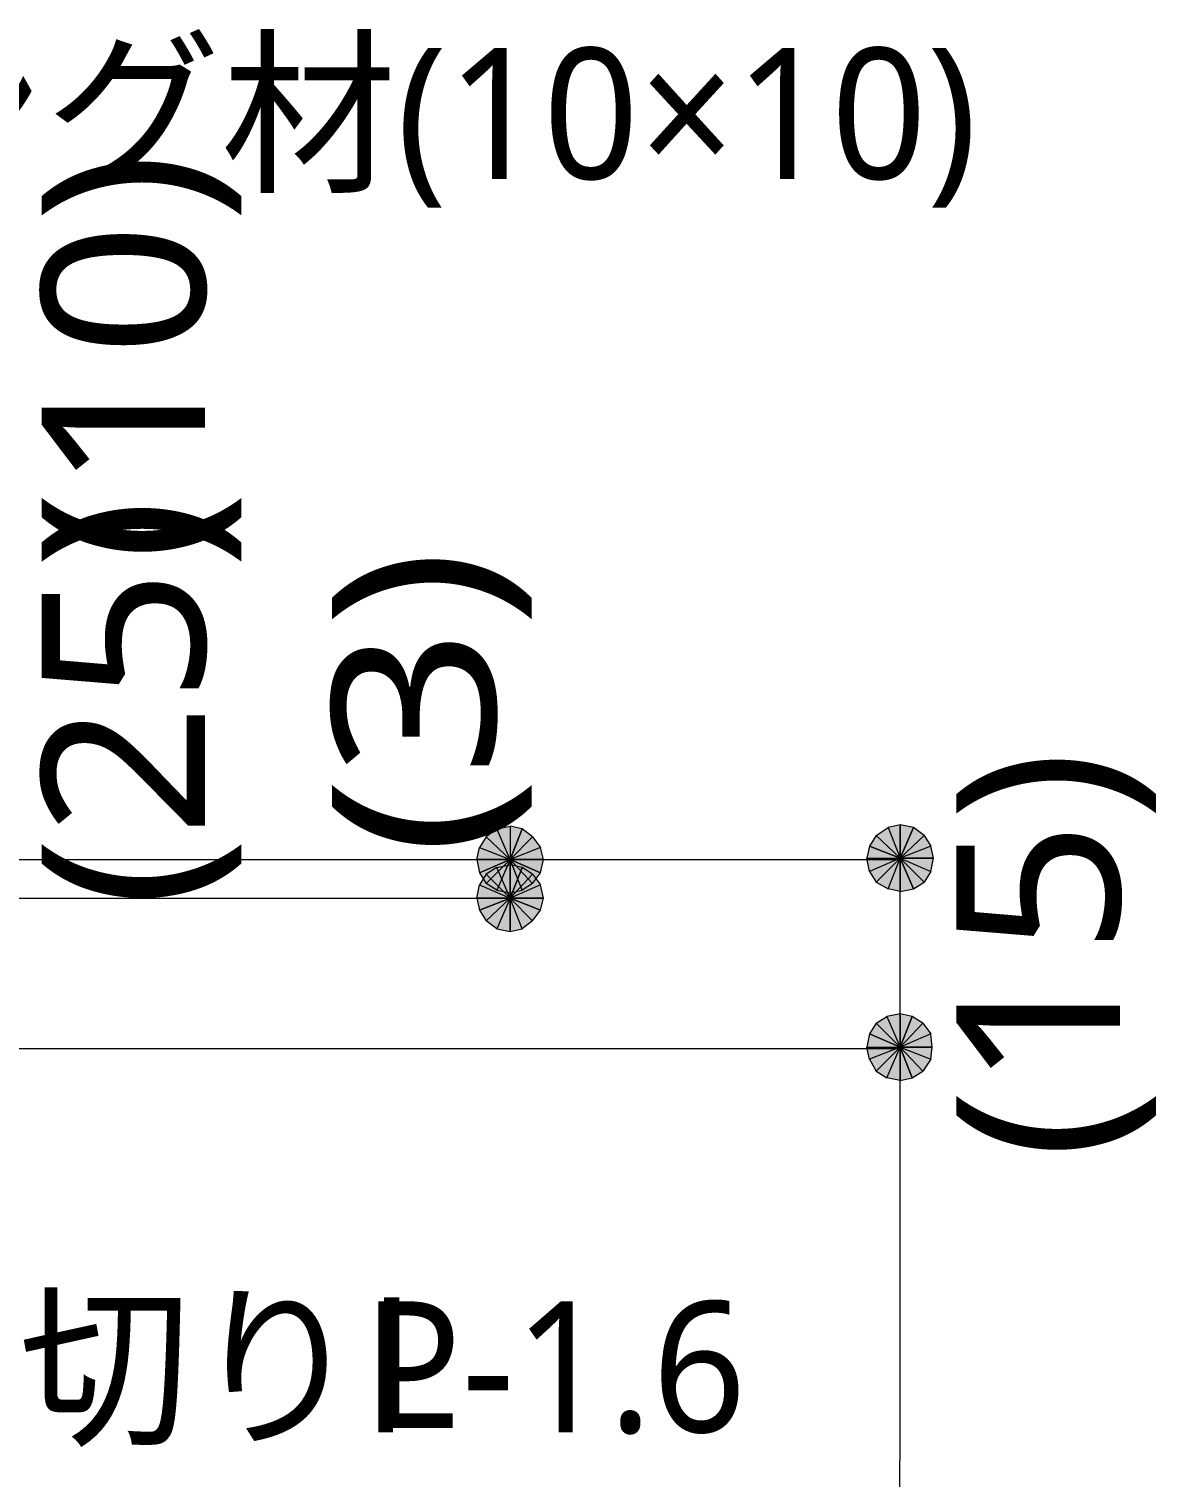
# Model space of a CAD drawing. Header units: millimetres. Extents: x 0 to 420, y 0 to 297.
# Drawn here: x 358.83 to 376.75, y 240.76 to 263.77 of the extents above; entities that cross this region are included whole.
import ezdxf
from ezdxf.enums import TextEntityAlignment as Align

# ---------------------------------------------------------------- set-up
doc = ezdxf.new("R2010")
doc.units = ezdxf.units.MM
doc.styles.add('kst32b', font='NotoSansJP-Variable.ttf')

msp = doc.modelspace()

# ---------------------------------------------------------------- hatches: boundary and pattern name
h = msp.add_hatch(color=7)
h.paths.add_polyline_path([(366.67, 251.058), (366.48, 251.1), (366.48, 250.571), (366.67, 251.058)])
h.paths.add_polyline_path([(366.48, 251.1), (366.48, 250.571), (366.268, 251.058), (366.48, 251.1)])
h.paths.add_polyline_path([(366.48, 250.571), (366.268, 251.058), (366.099, 250.931), (366.48, 250.571)])
h = msp.add_hatch(color=7)
h.paths.add_polyline_path([(372.682, 251.121), (372.491, 251.079), (372.682, 250.592), (372.682, 251.121)])
h.paths.add_polyline_path([(372.491, 251.079), (372.682, 250.592), (372.3, 250.952), (372.491, 251.079)])
h.paths.add_polyline_path([(372.682, 250.592), (372.3, 250.952), (372.195, 250.783), (372.682, 250.592)])
for points in [[(372.893, 251.079), (372.682, 251.121), (372.682, 250.592), (372.893, 251.079)], [(366.966, 250.359), (367.009, 250.571), (366.48, 250.571), (366.966, 250.359)], [(366.966, 249.767), (367.009, 249.957), (366.48, 249.957), (366.966, 249.767)], [(372.872, 248.073), (372.682, 248.116), (372.682, 247.587), (372.872, 248.073)]]:
    msp.add_hatch(color=7).paths.add_polyline_path(points)
h = msp.add_hatch(color=7)
h.paths.add_polyline_path([(373.211, 250.592), (373.168, 250.783), (372.682, 250.592), (373.211, 250.592)])
h.paths.add_polyline_path([(373.168, 250.783), (372.682, 250.592), (373.062, 250.952), (373.168, 250.783)])
h.paths.add_polyline_path([(372.682, 250.592), (373.062, 250.952), (372.893, 251.079), (372.682, 250.592)])
h = msp.add_hatch(color=7)
h.paths.add_polyline_path([(366.099, 250.931), (365.993, 250.762), (366.48, 250.571), (366.099, 250.931)])
h.paths.add_polyline_path([(365.993, 250.762), (366.48, 250.571), (365.95, 250.571), (365.993, 250.762)])
h.paths.add_polyline_path([(366.48, 250.571), (365.95, 250.571), (365.993, 250.359), (366.48, 250.571)])
h = msp.add_hatch(color=7)
h.paths.add_polyline_path([(367.009, 250.571), (366.966, 250.762), (366.48, 250.571), (367.009, 250.571)])
h.paths.add_polyline_path([(366.966, 250.762), (366.48, 250.571), (366.839, 250.931), (366.966, 250.762)])
h.paths.add_polyline_path([(366.48, 250.571), (366.839, 250.931), (366.67, 251.058), (366.48, 250.571)])
h = msp.add_hatch(color=7)
h.paths.add_polyline_path([(372.195, 250.783), (372.152, 250.592), (372.682, 250.592), (372.195, 250.783)])
h.paths.add_polyline_path([(372.152, 250.592), (372.682, 250.592), (372.195, 250.38), (372.152, 250.592)])
h.paths.add_polyline_path([(372.682, 250.592), (372.195, 250.38), (372.3, 250.211), (372.682, 250.592)])
h = msp.add_hatch(color=7)
h.paths.add_polyline_path([(365.993, 250.359), (366.099, 250.19), (366.48, 250.571), (365.993, 250.359)])
h.paths.add_polyline_path([(366.099, 250.19), (366.48, 250.571), (366.268, 250.084), (366.099, 250.19)])
h.paths.add_polyline_path([(366.48, 250.571), (366.268, 250.084), (366.48, 250.042), (366.48, 250.571)])
h = msp.add_hatch(color=7)
h.paths.add_polyline_path([(366.67, 250.444), (366.48, 250.486), (366.48, 249.957), (366.67, 250.444)])
h.paths.add_polyline_path([(366.48, 250.486), (366.48, 249.957), (366.268, 250.444), (366.48, 250.486)])
h.paths.add_polyline_path([(366.48, 249.957), (366.268, 250.444), (366.099, 250.338), (366.48, 249.957)])
h = msp.add_hatch(color=7)
h.paths.add_polyline_path([(366.48, 250.042), (366.67, 250.084), (366.48, 250.571), (366.48, 250.042)])
h.paths.add_polyline_path([(366.67, 250.084), (366.48, 250.571), (366.839, 250.19), (366.67, 250.084)])
h.paths.add_polyline_path([(366.48, 250.571), (366.839, 250.19), (366.966, 250.359), (366.48, 250.571)])
h = msp.add_hatch(color=7)
h.paths.add_polyline_path([(367.009, 249.957), (366.966, 250.169), (366.48, 249.957), (367.009, 249.957)])
h.paths.add_polyline_path([(366.966, 250.169), (366.48, 249.957), (366.839, 250.338), (366.966, 250.169)])
h.paths.add_polyline_path([(366.48, 249.957), (366.839, 250.338), (366.67, 250.444), (366.48, 249.957)])
h = msp.add_hatch(color=7)
h.paths.add_polyline_path([(372.3, 250.211), (372.491, 250.105), (372.682, 250.592), (372.3, 250.211)])
h.paths.add_polyline_path([(372.491, 250.105), (372.682, 250.592), (372.682, 250.063), (372.491, 250.105)])
h.paths.add_polyline_path([(372.682, 250.592), (372.682, 250.063), (372.893, 250.105), (372.682, 250.592)])
h = msp.add_hatch(color=7)
h.paths.add_polyline_path([(372.893, 250.105), (373.062, 250.211), (372.682, 250.592), (372.893, 250.105)])
h.paths.add_polyline_path([(373.062, 250.211), (372.682, 250.592), (373.168, 250.38), (373.062, 250.211)])
h.paths.add_polyline_path([(372.682, 250.592), (373.168, 250.38), (373.211, 250.592), (372.682, 250.592)])
h = msp.add_hatch(color=7)
h.paths.add_polyline_path([(366.099, 250.338), (365.993, 250.169), (366.48, 249.957), (366.099, 250.338)])
h.paths.add_polyline_path([(365.993, 250.169), (366.48, 249.957), (365.95, 249.957), (365.993, 250.169)])
h.paths.add_polyline_path([(366.48, 249.957), (365.95, 249.957), (365.993, 249.767), (366.48, 249.957)])
h = msp.add_hatch(color=7)
h.paths.add_polyline_path([(365.993, 249.767), (366.099, 249.597), (366.48, 249.957), (365.993, 249.767)])
h.paths.add_polyline_path([(366.099, 249.597), (366.48, 249.957), (366.268, 249.47), (366.099, 249.597)])
h.paths.add_polyline_path([(366.48, 249.957), (366.268, 249.47), (366.48, 249.428), (366.48, 249.957)])
h = msp.add_hatch(color=7)
h.paths.add_polyline_path([(366.48, 249.428), (366.67, 249.47), (366.48, 249.957), (366.48, 249.428)])
h.paths.add_polyline_path([(366.67, 249.47), (366.48, 249.957), (366.839, 249.597), (366.67, 249.47)])
h.paths.add_polyline_path([(366.48, 249.957), (366.839, 249.597), (366.966, 249.767), (366.48, 249.957)])
h = msp.add_hatch(color=7)
h.paths.add_polyline_path([(372.682, 248.116), (372.47, 248.073), (372.682, 247.587), (372.682, 248.116)])
h.paths.add_polyline_path([(372.47, 248.073), (372.682, 247.587), (372.3, 247.967), (372.47, 248.073)])
h.paths.add_polyline_path([(372.682, 247.587), (372.3, 247.967), (372.195, 247.798), (372.682, 247.587)])
h = msp.add_hatch(color=7)
h.paths.add_polyline_path([(373.189, 247.587), (373.168, 247.798), (372.682, 247.587), (373.189, 247.587)])
h.paths.add_polyline_path([(373.168, 247.798), (372.682, 247.587), (373.041, 247.967), (373.168, 247.798)])
h.paths.add_polyline_path([(372.682, 247.587), (373.041, 247.967), (372.872, 248.073), (372.682, 247.587)])
h = msp.add_hatch(color=7)
h.paths.add_polyline_path([(372.195, 247.798), (372.152, 247.587), (372.682, 247.587), (372.195, 247.798)])
h.paths.add_polyline_path([(372.152, 247.587), (372.682, 247.587), (372.195, 247.396), (372.152, 247.587)])
h.paths.add_polyline_path([(372.682, 247.587), (372.195, 247.396), (372.3, 247.205), (372.682, 247.587)])
h = msp.add_hatch(color=7)
h.paths.add_polyline_path([(372.3, 247.205), (372.47, 247.1), (372.682, 247.587), (372.3, 247.205)])
h.paths.add_polyline_path([(372.47, 247.1), (372.682, 247.587), (372.682, 247.057), (372.47, 247.1)])
h.paths.add_polyline_path([(372.682, 247.587), (372.682, 247.057), (372.872, 247.1), (372.682, 247.587)])
h = msp.add_hatch(color=7)
h.paths.add_polyline_path([(372.872, 247.1), (373.041, 247.205), (372.682, 247.587), (372.872, 247.1)])
h.paths.add_polyline_path([(373.041, 247.205), (372.682, 247.587), (373.168, 247.396), (373.041, 247.205)])
h.paths.add_polyline_path([(372.682, 247.587), (373.168, 247.396), (373.189, 247.587), (372.682, 247.587)])

# ---------------------------------------------------------------- linework, layer by layer
at = {"lineweight": 0}
for points in [[(366.48, 251.1), (366.48, 250.571), (366.268, 251.058)], [(366.67, 251.058), (366.48, 251.1), (366.48, 250.571)], [(372.491, 251.079), (372.682, 250.592), (372.3, 250.952)], [(372.682, 251.121), (372.491, 251.079), (372.682, 250.592)], [(372.893, 251.079), (372.682, 251.121), (372.682, 250.592)], [(372.682, 250.592), (373.062, 250.952), (372.893, 251.079)], [(366.099, 250.931), (365.993, 250.762), (366.48, 250.571)], [(366.48, 250.571), (366.268, 251.058), (366.099, 250.931)], [(366.48, 250.571), (366.839, 250.931), (366.67, 251.058)], [(366.966, 250.762), (366.48, 250.571), (366.839, 250.931)], [(372.682, 250.592), (372.3, 250.952), (372.195, 250.783)], [(373.168, 250.783), (372.682, 250.592), (373.062, 250.952)], [(365.993, 250.762), (366.48, 250.571), (365.95, 250.571)], [(367.009, 250.571), (366.966, 250.762), (366.48, 250.571)], [(372.195, 250.783), (372.152, 250.592), (372.682, 250.592)], [(373.211, 250.592), (373.168, 250.783), (372.682, 250.592)], [(366.48, 250.571), (365.95, 250.571), (365.993, 250.359)], [(365.993, 250.359), (366.099, 250.19), (366.48, 250.571)], [(366.099, 250.19), (366.48, 250.571), (366.268, 250.084)], [(366.48, 249.957), (366.268, 250.444), (366.099, 250.338)], [(366.48, 250.571), (366.268, 250.084), (366.48, 250.042)], [(366.48, 250.486), (366.48, 249.957), (366.268, 250.444)], [(366.48, 250.042), (366.67, 250.084), (366.48, 250.571)], [(366.67, 250.084), (366.48, 250.571), (366.839, 250.19)], [(366.48, 250.571), (366.839, 250.19), (366.966, 250.359)], [(366.966, 250.359), (367.009, 250.571), (366.48, 250.571)], [(366.67, 250.444), (366.48, 250.486), (366.48, 249.957)], [(366.48, 249.957), (366.839, 250.338), (366.67, 250.444)], [(372.152, 250.592), (372.682, 250.592), (372.195, 250.38)], [(372.682, 250.592), (372.195, 250.38), (372.3, 250.211)], [(372.3, 250.211), (372.491, 250.105), (372.682, 250.592)], [(372.491, 250.105), (372.682, 250.592), (372.682, 250.063)], [(372.682, 250.592), (372.682, 250.063), (372.893, 250.105)], [(372.893, 250.105), (373.062, 250.211), (372.682, 250.592)], [(373.062, 250.211), (372.682, 250.592), (373.168, 250.38)], [(372.682, 250.592), (373.168, 250.38), (373.211, 250.592)], [(365.993, 250.169), (366.48, 249.957), (365.95, 249.957)], [(366.099, 250.338), (365.993, 250.169), (366.48, 249.957)], [(366.966, 250.169), (366.48, 249.957), (366.839, 250.338)], [(367.009, 249.957), (366.966, 250.169), (366.48, 249.957)], [(366.48, 249.957), (365.95, 249.957), (365.993, 249.767)], [(365.993, 249.767), (366.099, 249.597), (366.48, 249.957)], [(366.099, 249.597), (366.48, 249.957), (366.268, 249.47)], [(366.48, 249.957), (366.268, 249.47), (366.48, 249.428)], [(366.48, 249.428), (366.67, 249.47), (366.48, 249.957)], [(366.67, 249.47), (366.48, 249.957), (366.839, 249.597)], [(366.48, 249.957), (366.839, 249.597), (366.966, 249.767)], [(366.966, 249.767), (367.009, 249.957), (366.48, 249.957)], [(372.682, 248.116), (372.47, 248.073), (372.682, 247.587)], [(372.872, 248.073), (372.682, 248.116), (372.682, 247.587)], [(372.682, 247.587), (372.3, 247.967), (372.195, 247.798)], [(372.47, 248.073), (372.682, 247.587), (372.3, 247.967)], [(372.682, 247.587), (373.041, 247.967), (372.872, 248.073)], [(373.168, 247.798), (372.682, 247.587), (373.041, 247.967)], [(372.195, 247.798), (372.152, 247.587), (372.682, 247.587)], [(373.189, 247.587), (373.168, 247.798), (372.682, 247.587)], [(372.152, 247.587), (372.682, 247.587), (372.195, 247.396)], [(372.682, 247.587), (372.195, 247.396), (372.3, 247.205)], [(372.3, 247.205), (372.47, 247.1), (372.682, 247.587)], [(372.47, 247.1), (372.682, 247.587), (372.682, 247.057)], [(372.682, 247.587), (372.682, 247.057), (372.872, 247.1)], [(372.872, 247.1), (373.041, 247.205), (372.682, 247.587)], [(373.041, 247.205), (372.682, 247.587), (373.168, 247.396)], [(372.682, 247.587), (373.168, 247.396), (373.189, 247.587)]]:
    msp.add_lwpolyline(points, close=True, dxfattribs=at)
at = {"lineweight": 13}
for points in [[(352.171, 250.571), (372.682, 250.571)], [(366.48, 249.957), (366.48, 250.571)], [(372.682, 247.565), (372.682, 250.571)], [(352.171, 249.957), (366.48, 249.957)], [(352.658, 247.565), (372.682, 247.565)], [(372.66, 195.157), (372.682, 247.565)]]:
    msp.add_lwpolyline(points, dxfattribs=at)

# ---------------------------------------------------------------- texts
at = {"style": 'kst32b'}
for s, height, p, p2 in [('シーリング材(10×10)', 2.07913, (347.916, 261.387), (373.906, 261.387)), ('(10)', 2.5989, (361.632, 255.312), (361.632, 261.81)), ('(25)', 2.5989, (361.632, 249.809), (361.632, 256.306)), ('(3)', 2.5989, (366.247, 250.634), (366.247, 255.507)), ('(15)', 2.5989, (376.174, 245.808), (376.174, 252.306)), ('水切りP-1.6', 2.0791, (355.939, 241.469), (370.233, 241.469))]:
    msp.add_text(s, height=height, dxfattribs=at).set_placement(p, p2, align=Align.FIT)
msp.add_text('L', height=2.079, dxfattribs=at).set_placement((364.215, 241.533))

doc.saveas('drawing.dxf')
